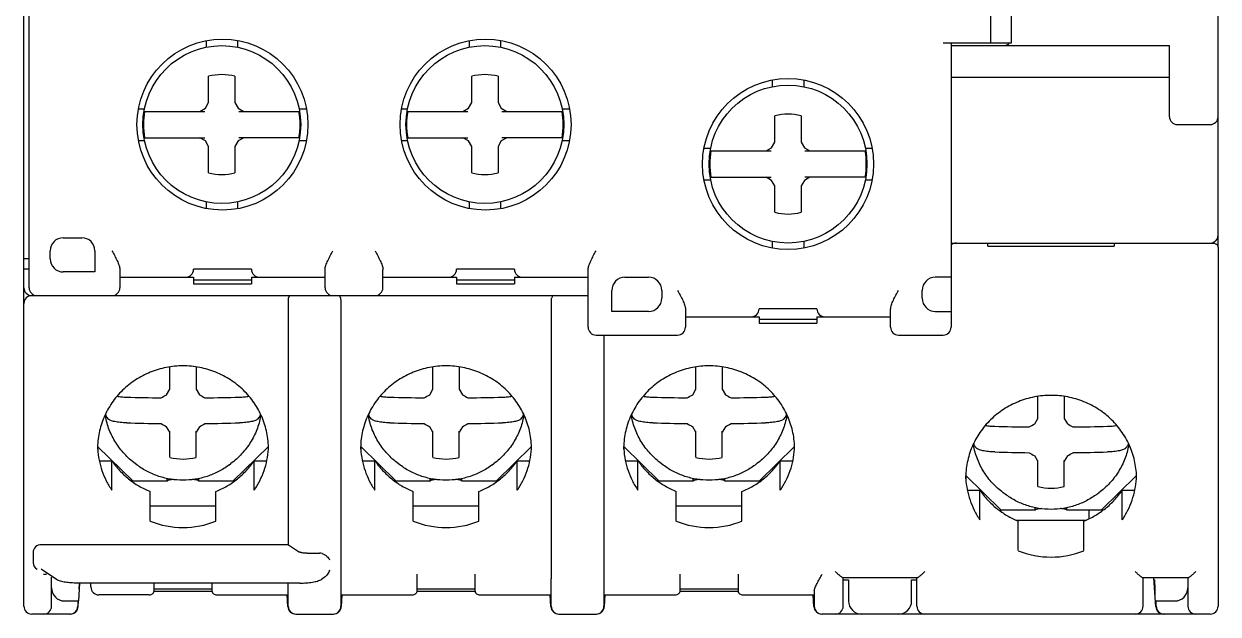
# Model space of a CAD drawing. Header units: millimetres. Extents: x 0 to 19090, y 0 to 12100.
# Drawn here: x 17000.49 to 17045.89, y 10421.22 to 10443.65 of the extents above; entities that cross this region are included whole.
import ezdxf

# ---------------------------------------------------------------- set-up
doc = ezdxf.new("R2010")
doc.units = ezdxf.units.MM
doc.header["$MEASUREMENT"] = 0

msp = doc.modelspace()

# ---------------------------------------------------------------- linework, layer by layer
at = {"color": 7, "linetype": 'Continuous'}
for p, q in [((17000.492, 10421.525), (17000.492, 10458.425)), ((17045.892, 10435.163), (17045.892, 10458.425)), ((17000.692, 10433.625), (17000.692, 10456.525)), ((17038.042, 10442.925), (17038.042, 10452.825)), ((17037.242, 10446.925), (17037.242, 10442.925)), ((17007.417, 10443.011), (17007.417, 10442.76)), ((17008.617, 10443.02), (17008.617, 10442.76)), ((17017.417, 10443.011), (17017.417, 10442.76)), ((17018.617, 10443.02), (17018.617, 10442.76)), ((17035.442, 10442.925), (17038.042, 10442.925)), ((17035.742, 10442.925), (17035.742, 10432.125)), ((17035.742, 10442.825), (17044.042, 10442.825)), ((17044.042, 10440.125), (17044.042, 10442.825)), ((17007.517, 10440.658), (17007.517, 10441.658)), ((17008.517, 10441.658), (17008.517, 10440.658)), ((17017.517, 10440.658), (17017.517, 10441.658)), ((17018.517, 10441.658), (17018.517, 10440.658)), ((17035.742, 10441.625), (17044.042, 10441.625)), ((17028.942, 10441.516), (17028.942, 10441.26)), ((17030.142, 10441.516), (17030.142, 10441.26)), ((17007.395, 10440.447), (17007.517, 10440.658)), ((17008.517, 10440.658), (17008.639, 10440.447)), ((17017.395, 10440.447), (17017.517, 10440.658)), ((17018.517, 10440.658), (17018.639, 10440.447)), ((17004.849, 10440.425), (17005.086, 10440.425)), ((17005.084, 10440.325), (17007.374, 10440.325)), ((17007.184, 10440.325), (17007.395, 10440.447)), ((17008.639, 10440.447), (17008.85, 10440.325)), ((17008.661, 10440.325), (17010.951, 10440.325)), ((17010.949, 10440.425), (17011.235, 10440.425)), ((17014.849, 10440.425), (17015.086, 10440.425)), ((17015.084, 10440.325), (17017.374, 10440.325)), ((17017.184, 10440.325), (17017.395, 10440.447)), ((17018.639, 10440.447), (17018.85, 10440.325)), ((17018.661, 10440.325), (17020.951, 10440.325)), ((17020.949, 10440.425), (17021.235, 10440.425)), ((17029.042, 10439.158), (17029.042, 10440.158)), ((17030.042, 10440.158), (17030.042, 10439.158)), ((17044.342, 10439.825), (17045.592, 10439.825)), ((17005.084, 10439.325), (17007.374, 10439.325)), ((17007.395, 10439.203), (17007.184, 10439.325)), ((17008.85, 10439.325), (17008.639, 10439.203)), ((17010.951, 10439.325), (17008.661, 10439.325)), ((17015.084, 10439.325), (17017.374, 10439.325)), ((17017.395, 10439.203), (17017.184, 10439.325)), ((17018.85, 10439.325), (17018.639, 10439.203)), ((17020.951, 10439.325), (17018.661, 10439.325)), ((17004.849, 10439.225), (17005.084, 10439.225)), ((17007.517, 10438.992), (17007.395, 10439.203)), ((17007.517, 10437.992), (17007.517, 10438.992)), ((17008.639, 10439.203), (17008.517, 10438.992)), ((17008.517, 10438.992), (17008.517, 10437.992)), ((17010.95, 10439.225), (17011.235, 10439.225)), ((17014.849, 10439.225), (17015.084, 10439.225)), ((17017.517, 10438.992), (17017.395, 10439.203)), ((17017.517, 10437.992), (17017.517, 10438.992)), ((17018.639, 10439.203), (17018.517, 10438.992)), ((17018.517, 10438.992), (17018.517, 10437.992)), ((17020.95, 10439.225), (17021.235, 10439.225)), ((17026.349, 10438.925), (17026.611, 10438.925)), ((17026.609, 10438.825), (17028.899, 10438.825)), ((17028.709, 10438.825), (17028.92, 10438.947)), ((17028.92, 10438.947), (17029.042, 10439.158)), ((17030.042, 10439.158), (17030.164, 10438.947)), ((17030.164, 10438.947), (17030.375, 10438.825)), ((17030.186, 10438.825), (17032.476, 10438.825)), ((17032.474, 10438.925), (17032.735, 10438.925)), ((17026.349, 10437.725), (17026.609, 10437.725)), ((17026.609, 10437.825), (17028.899, 10437.825)), ((17028.92, 10437.703), (17028.709, 10437.825)), ((17029.042, 10437.492), (17028.92, 10437.703)), ((17029.042, 10436.492), (17029.042, 10437.492)), ((17030.164, 10437.703), (17030.042, 10437.492)), ((17030.042, 10437.492), (17030.042, 10436.492)), ((17030.375, 10437.825), (17030.164, 10437.703)), ((17032.476, 10437.825), (17030.186, 10437.825)), ((17032.475, 10437.725), (17032.735, 10437.725)), ((17007.417, 10436.89), (17007.417, 10436.639)), ((17008.617, 10436.89), (17008.617, 10436.63)), ((17017.417, 10436.89), (17017.417, 10436.639)), ((17018.617, 10436.89), (17018.617, 10436.63)), ((17001.992, 10435.525), (17002.692, 10435.525)), ((17028.942, 10435.39), (17028.942, 10435.134)), ((17030.142, 10435.39), (17030.142, 10435.134)), ((17035.742, 10435.325), (17045.592, 10435.325)), ((17035.792, 10435.325), (17035.792, 10435.284)), ((17037.142, 10435.208), (17037.142, 10435.325)), ((17037.142, 10435.208), (17041.942, 10435.208)), ((17041.942, 10435.325), (17041.942, 10435.208)), ((17001.492, 10434.725), (17001.492, 10435.025)), ((17003.192, 10435.025), (17003.192, 10434.225)), ((17045.892, 10435.145), (17045.892, 10421.525)), ((17000.692, 10434.725), (17000.492, 10434.725)), ((17000.692, 10434.325), (17000.492, 10434.325)), ((17004.142, 10434.311), (17004.142, 10433.625)), ((17009.142, 10434.325), (17006.942, 10434.325)), ((17011.942, 10433.625), (17011.942, 10434.311)), ((17014.142, 10433.625), (17014.142, 10434.311)), ((17019.142, 10434.325), (17016.942, 10434.325)), ((17021.942, 10432.125), (17021.942, 10434.311)), ((17003.192, 10434.225), (17001.992, 10434.225)), ((17004.142, 10434.025), (17006.942, 10434.025)), ((17006.942, 10434.025), (17006.942, 10433.775)), ((17006.942, 10433.925), (17009.142, 10433.925)), ((17009.142, 10434.025), (17009.142, 10433.775)), ((17009.142, 10434.025), (17011.942, 10434.025)), ((17014.142, 10434.025), (17016.942, 10434.025)), ((17016.942, 10434.025), (17016.942, 10433.775)), ((17016.942, 10433.925), (17019.142, 10433.925)), ((17019.142, 10434.025), (17019.142, 10433.775)), ((17019.142, 10434.025), (17021.942, 10434.025)), ((17023.342, 10434.025), (17024.242, 10434.025)), ((17035.742, 10434.025), (17035.142, 10434.025)), ((17006.942, 10433.775), (17009.142, 10433.775)), ((17016.942, 10433.775), (17019.142, 10433.775)), ((17022.842, 10432.725), (17022.842, 10433.525)), ((17024.742, 10433.525), (17024.742, 10433.225)), ((17034.642, 10433.225), (17034.642, 10433.525)), ((17000.792, 10433.325), (17021.942, 10433.325)), ((17002.642, 10433.325), (17002.642, 10433.318)), ((17010.546, 10423.863), (17010.546, 10433.09)), ((17012.538, 10433.09), (17012.538, 10423.863)), ((17020.546, 10422.74), (17020.546, 10433.09)), ((17024.242, 10432.725), (17022.842, 10432.725)), ((17025.642, 10432.811), (17025.642, 10432.125)), ((17025.642, 10432.525), (17028.442, 10432.525)), ((17030.642, 10432.825), (17028.442, 10432.825)), ((17028.442, 10432.525), (17028.442, 10432.275)), ((17030.642, 10432.525), (17030.642, 10432.275)), ((17030.642, 10432.525), (17033.442, 10432.525)), ((17033.442, 10432.125), (17033.442, 10432.811)), ((17035.142, 10432.725), (17035.742, 10432.725)), ((17028.442, 10432.425), (17030.642, 10432.425)), ((17028.442, 10432.275), (17030.642, 10432.275)), ((17022.242, 10431.825), (17025.342, 10431.825)), ((17022.538, 10431.825), (17022.538, 10422.74)), ((17033.742, 10431.825), (17035.442, 10431.825)), ((17006.042, 10429.767), (17006.042, 10430.616)), ((17007.042, 10430.616), (17007.042, 10429.767)), ((17016.042, 10429.767), (17016.042, 10430.616)), ((17017.042, 10430.616), (17017.042, 10429.767)), ((17026.042, 10429.767), (17026.042, 10430.616)), ((17027.042, 10430.616), (17027.042, 10429.767)), ((17005.92, 10429.56), (17006.042, 10429.767)), ((17007.042, 10429.767), (17007.164, 10429.56)), ((17015.92, 10429.56), (17016.042, 10429.767)), ((17017.042, 10429.767), (17017.164, 10429.56)), ((17025.92, 10429.56), (17026.042, 10429.767)), ((17027.042, 10429.767), (17027.164, 10429.56)), ((17039.042, 10428.66), (17039.042, 10429.495)), ((17040.042, 10429.495), (17040.042, 10428.66)), ((17003.709, 10428.633), (17003.609, 10428.754)), ((17009.476, 10428.754), (17009.376, 10428.633)), ((17013.709, 10428.633), (17013.609, 10428.754)), ((17019.476, 10428.754), (17019.376, 10428.633)), ((17023.709, 10428.633), (17023.609, 10428.754)), ((17029.476, 10428.754), (17029.376, 10428.633)), ((17038.92, 10428.453), (17039.042, 10428.66)), ((17040.042, 10428.66), (17040.164, 10428.453)), ((17006.042, 10428.14), (17005.92, 10428.345)), ((17006.042, 10427.182), (17006.042, 10428.17)), ((17007.164, 10428.345), (17007.042, 10428.14)), ((17007.042, 10427.182), (17007.042, 10428.17)), ((17016.042, 10428.14), (17015.92, 10428.345)), ((17016.042, 10427.182), (17016.042, 10428.17)), ((17017.164, 10428.345), (17017.042, 10428.14)), ((17017.042, 10427.182), (17017.042, 10428.17)), ((17026.042, 10428.14), (17025.92, 10428.345)), ((17026.042, 10427.182), (17026.042, 10428.17)), ((17027.164, 10428.345), (17027.042, 10428.14)), ((17027.042, 10427.182), (17027.042, 10428.17)), ((17003.297, 10427.59), (17004.642, 10426.277)), ((17009.788, 10427.59), (17008.442, 10426.277)), ((17013.297, 10427.59), (17014.642, 10426.277)), ((17019.788, 10427.59), (17018.442, 10426.277)), ((17023.297, 10427.59), (17024.642, 10426.277)), ((17029.788, 10427.59), (17028.442, 10426.277)), ((17036.709, 10427.527), (17036.609, 10427.648)), ((17042.476, 10427.648), (17042.376, 10427.527)), ((17003.36, 10427.054), (17003.836, 10427.054)), ((17003.836, 10425.929), (17003.836, 10427.054)), ((17009.248, 10425.929), (17009.248, 10427.054)), ((17009.248, 10427.054), (17009.724, 10427.054)), ((17013.36, 10427.054), (17013.836, 10427.054)), ((17013.836, 10425.929), (17013.836, 10427.054)), ((17019.248, 10425.929), (17019.248, 10427.054)), ((17019.248, 10427.054), (17019.724, 10427.054)), ((17023.36, 10427.054), (17023.836, 10427.054)), ((17023.836, 10425.929), (17023.836, 10427.054)), ((17029.248, 10425.929), (17029.248, 10427.054)), ((17029.248, 10427.054), (17029.724, 10427.054)), ((17039.042, 10427.034), (17038.92, 10427.239)), ((17039.042, 10426.076), (17039.042, 10427.064)), ((17040.164, 10427.239), (17040.042, 10427.034)), ((17040.042, 10426.076), (17040.042, 10427.064)), ((17004.798, 10426.887), (17004.724, 10426.942)), ((17008.287, 10426.887), (17008.361, 10426.942)), ((17014.798, 10426.887), (17014.724, 10426.942)), ((17018.287, 10426.887), (17018.361, 10426.942)), ((17024.798, 10426.887), (17024.724, 10426.942)), ((17028.287, 10426.887), (17028.361, 10426.942)), ((17004.587, 10426.282), (17004.642, 10426.277)), ((17005.942, 10426.277), (17004.642, 10426.277)), ((17005.942, 10426.277), (17005.942, 10426.375)), ((17007.142, 10426.277), (17007.142, 10426.375)), ((17008.442, 10426.277), (17007.142, 10426.277)), ((17008.498, 10426.282), (17008.442, 10426.277)), ((17014.587, 10426.282), (17014.642, 10426.277)), ((17015.942, 10426.277), (17014.642, 10426.277)), ((17015.942, 10426.277), (17015.942, 10426.375)), ((17017.142, 10426.277), (17017.142, 10426.375)), ((17018.442, 10426.277), (17017.142, 10426.277)), ((17018.498, 10426.282), (17018.442, 10426.277)), ((17024.587, 10426.282), (17024.642, 10426.277)), ((17025.942, 10426.277), (17024.642, 10426.277)), ((17025.942, 10426.277), (17025.942, 10426.375)), ((17027.142, 10426.277), (17027.142, 10426.375)), ((17028.442, 10426.277), (17027.142, 10426.277)), ((17028.498, 10426.282), (17028.442, 10426.277)), ((17036.296, 10426.485), (17037.642, 10425.17)), ((17042.789, 10426.485), (17041.442, 10425.17)), ((17005.292, 10424.757), (17005.292, 10425.882)), ((17007.792, 10424.757), (17007.792, 10425.882)), ((17015.292, 10424.757), (17015.292, 10425.882)), ((17017.792, 10424.757), (17017.792, 10425.882)), ((17025.292, 10424.757), (17025.292, 10425.882)), ((17027.792, 10424.757), (17027.792, 10425.882)), ((17036.36, 10425.933), (17036.836, 10425.933)), ((17036.836, 10424.807), (17036.836, 10425.933)), ((17037.798, 10425.781), (17037.724, 10425.836)), ((17041.287, 10425.781), (17041.361, 10425.836)), ((17042.248, 10425.933), (17042.724, 10425.933)), ((17042.248, 10424.807), (17042.248, 10425.933)), ((17007.792, 10425.325), (17005.292, 10425.325)), ((17017.792, 10425.325), (17015.292, 10425.325)), ((17027.792, 10425.325), (17025.292, 10425.325)), ((17038.942, 10425.17), (17038.942, 10425.268)), ((17040.142, 10425.17), (17040.142, 10425.268)), ((17037.564, 10425.177), (17037.642, 10425.17)), ((17038.942, 10425.17), (17037.642, 10425.17)), ((17038.208, 10424.8), (17040.877, 10424.8)), ((17038.292, 10423.636), (17038.292, 10424.761)), ((17041.442, 10425.17), (17040.142, 10425.17)), ((17040.792, 10423.636), (17040.792, 10424.761)), ((17040.992, 10424.854), (17040.992, 10425.17)), ((17041.521, 10425.177), (17041.442, 10425.17)), ((17010.546, 10423.863), (17001.165, 10423.863)), ((17010.558, 10423.853), (17010.974, 10423.582)), ((17012.542, 10423.863), (17012.527, 10423.853)), ((17012.542, 10423.863), (17012.538, 10423.863)), ((17012.542, 10423.863), (17012.542, 10422.886)), ((17000.842, 10423.57), (17000.842, 10423.179)), ((17011.259, 10423.538), (17011.726, 10423.538)), ((17001.727, 10422.534), (17001.15, 10422.928)), ((17001.242, 10422.74), (17001.347, 10422.74)), ((17001.542, 10421.525), (17001.542, 10422.634)), ((17011.912, 10422.617), (17011.816, 10422.555)), ((17012.542, 10422.886), (17012.527, 10422.876)), ((17012.538, 10422.884), (17012.538, 10422.74)), ((17015.442, 10422.118), (17015.442, 10422.74)), ((17017.642, 10422.74), (17017.642, 10422.118)), ((17025.442, 10422.118), (17025.442, 10422.74)), ((17027.642, 10422.74), (17027.642, 10422.118)), ((17034.449, 10422.603), (17031.635, 10422.603)), ((17031.642, 10421.525), (17031.642, 10422.603)), ((17031.642, 10422.525), (17031.842, 10422.525)), ((17031.842, 10422.525), (17031.842, 10421.725)), ((17034.242, 10421.725), (17034.242, 10422.525)), ((17034.242, 10422.525), (17034.442, 10422.525)), ((17034.442, 10421.525), (17034.442, 10422.603)), ((17044.749, 10422.603), (17043.035, 10422.603)), ((17043.042, 10421.525), (17043.042, 10422.603)), ((17043.522, 10421.504), (17043.444, 10422.603)), ((17043.449, 10422.525), (17043.478, 10422.525)), ((17044.742, 10422.603), (17044.742, 10421.525)), ((17001.542, 10422.125), (17001.553, 10422.125)), ((17010.988, 10422.403), (17002.519, 10422.403)), ((17002.609, 10422.403), (17002.571, 10421.725)), ((17003.042, 10422.256), (17003.042, 10422.403)), ((17007.646, 10422.088), (17005.439, 10422.088)), ((17005.442, 10422.118), (17005.442, 10422.403)), ((17005.442, 10422.191), (17007.642, 10422.191)), ((17007.642, 10422.403), (17007.642, 10422.118)), ((17010.542, 10421.525), (17010.542, 10422.403)), ((17012.542, 10422.45), (17012.542, 10421.525)), ((17017.646, 10422.088), (17015.439, 10422.088)), ((17015.442, 10422.191), (17017.642, 10422.191)), ((17020.542, 10421.525), (17020.542, 10422.45)), ((17022.542, 10422.45), (17022.542, 10421.525)), ((17027.646, 10422.088), (17025.439, 10422.088)), ((17025.442, 10422.191), (17027.642, 10422.191)), ((17030.542, 10422.108), (17030.542, 10421.525)), ((17043.485, 10422.125), (17043.478, 10422.125)), ((17044.731, 10422.125), (17044.742, 10422.125)), ((17002.042, 10421.725), (17002.571, 10421.725)), ((17002.542, 10421.725), (17002.542, 10421.525)), ((17002.558, 10421.508), (17002.571, 10421.724)), ((17005.259, 10421.956), (17003.342, 10421.956)), ((17007.825, 10421.956), (17010.542, 10421.956)), ((17010.526, 10421.508), (17010.501, 10421.956)), ((17012.542, 10421.956), (17015.259, 10421.956)), ((17012.584, 10421.956), (17012.558, 10421.508)), ((17017.825, 10421.956), (17020.542, 10421.956)), ((17020.526, 10421.508), (17020.501, 10421.956)), ((17022.542, 10421.956), (17025.259, 10421.956)), ((17022.584, 10421.956), (17022.558, 10421.508)), ((17027.825, 10421.956), (17030.542, 10421.956)), ((17030.526, 10421.508), (17030.501, 10421.956)), ((17043.507, 10421.725), (17044.242, 10421.725)), ((17043.542, 10421.525), (17043.542, 10421.725)), ((17002.259, 10421.225), (17000.792, 10421.225)), ((17010.826, 10421.225), (17012.259, 10421.225)), ((17020.826, 10421.225), (17022.259, 10421.225)), ((17045.592, 10421.225), (17030.826, 10421.225))]:
    msp.add_line(p, q, dxfattribs=at)
for centre, radius in [((17008.042, 10439.825), 3.25), ((17018.042, 10439.825), 3.25), ((17008.017, 10439.825), 3), ((17018.017, 10439.825), 3), ((17029.542, 10438.325), 3.25), ((17029.542, 10438.325), 3)]:
    msp.add_circle(centre, radius, dxfattribs=at)
for centre, radius, start, end in [((17037.742, 10443.125), 0.3, 270, 318.1335), ((17008.017, 10439.825), 1.9, 74.7425, 105.2575), ((17018.017, 10439.825), 1.9, 74.7425, 105.2575), ((17008.017, 10439.825), 2.976, 170.3274, 189.6726), ((17008.017, 10439.825), 2.976, 350.3274, 9.6726), ((17018.017, 10439.825), 2.976, 170.3274, 189.6726), ((17018.017, 10439.825), 2.976, 350.3274, 9.6726), ((17029.542, 10438.325), 1.9, 74.7425, 105.2575), ((17044.342, 10440.125), 0.3, 180, 270), ((17045.592, 10440.125), 0.3, 270, 0), ((17029.542, 10438.325), 2.976, 170.3274, 189.6726), ((17029.542, 10438.325), 2.976, 350.3274, 9.6726), ((17008.017, 10439.825), 1.9, 254.7425, 285.2575), ((17018.017, 10439.825), 1.9, 254.7425, 285.2575), ((17029.542, 10438.325), 1.9, 254.7425, 285.2575), ((17001.992, 10435.025), 0.5, 90, 180), ((17002.692, 10435.025), 0.5, 0, 90), ((17035.942, 10435.025), 0.3, 90, 131.8618), ((17045.592, 10435.625), 0.3, 270, 0), ((17001.992, 10434.725), 0.5, 180, 270), ((17006.642, 10434.325), 0.3, 270, 0), ((17009.442, 10434.325), 0.3, 180, 270), ((17016.642, 10434.325), 0.3, 270, 0), ((17019.442, 10434.325), 0.3, 180, 270), ((17023.342, 10433.525), 0.5, 90, 180), ((17024.242, 10433.525), 0.5, 0, 90), ((17035.142, 10433.525), 0.5, 90, 180), ((17000.792, 10433.625), 0.3, 180, 270), ((17000.992, 10433.625), 0.3, 180, 270), ((17003.842, 10433.625), 0.3, 270, 0), ((17012.242, 10433.625), 0.3, 180, 270), ((17013.842, 10433.625), 0.3, 270, 0), ((17000.792, 10433.025), 0.3, 90, 180), ((17024.242, 10433.225), 0.5, 270, 0), ((17035.142, 10433.225), 0.5, 180, 270), ((17028.142, 10432.825), 0.3, 270, 0), ((17030.942, 10432.825), 0.3, 180, 270), ((17022.242, 10432.125), 0.3, 180, 270), ((17025.342, 10432.125), 0.3, 270, 0), ((17033.742, 10432.125), 0.3, 180, 270), ((17035.442, 10432.125), 0.3, 270, 0), ((17006.528, 10502.24), 72.803, 268.32541, 269.35585), ((16965.312, 10502.062), 83.1, 299.08672, 299.25343), ((17047.773, 10502.062), 83.1, 240.74657, 240.91328), ((17006.551, 10502.508), 73.071, 270.64604, 271.67271), ((17016.528, 10502.24), 72.803, 268.32541, 269.35585), ((16975.312, 10502.062), 83.1, 299.08672, 299.25343), ((17057.773, 10502.062), 83.1, 240.74657, 240.91328), ((17016.551, 10502.508), 73.071, 270.64604, 271.67271), ((17026.528, 10502.24), 72.803, 268.32541, 269.35585), ((16985.312, 10502.062), 83.1, 299.08672, 299.25343), ((17067.773, 10502.062), 83.1, 240.74657, 240.91328), ((17026.551, 10502.508), 73.071, 270.64604, 271.67271), ((17006.405, 10429.272), 2.863, 189.5792, 190.5057), ((17006.408, 10429.243), 2.841, 188.446, 189.9028), ((17006.533, 10501.531), 73.071, 268.32729, 269.35396), ((17047.5, 10501.648), 84.275, 240.27176, 240.43692), ((16965.585, 10501.648), 84.275, 299.56308, 299.72824), ((17006.557, 10501.264), 72.803, 270.64415, 271.67459), ((17006.677, 10429.243), 2.841, 350.0972, 351.5542), ((17006.68, 10429.272), 2.863, 349.4943, 350.4209), ((17016.405, 10429.272), 2.863, 189.5792, 190.5057), ((17016.408, 10429.243), 2.841, 188.446, 189.9028), ((17016.533, 10501.531), 73.071, 268.32729, 269.35396), ((17057.5, 10501.648), 84.275, 240.27176, 240.43692), ((16975.585, 10501.648), 84.275, 299.56308, 299.72824), ((17016.557, 10501.264), 72.803, 270.64415, 271.67459), ((17016.677, 10429.243), 2.841, 350.0972, 351.5542), ((17016.68, 10429.272), 2.863, 349.4943, 350.4209), ((17026.405, 10429.272), 2.863, 189.5792, 190.5057), ((17026.408, 10429.243), 2.841, 188.446, 189.9028), ((17026.533, 10501.531), 73.071, 268.32729, 269.35396), ((17067.5, 10501.648), 84.275, 240.27176, 240.43692), ((16985.585, 10501.648), 84.275, 299.56308, 299.72824), ((17026.557, 10501.264), 72.803, 270.64415, 271.67459), ((17026.677, 10429.243), 2.841, 350.0972, 351.5542), ((17026.68, 10429.272), 2.863, 349.4943, 350.4209), ((16998.312, 10500.955), 83.1, 299.08672, 299.25343), ((17080.773, 10500.955), 83.1, 240.74657, 240.91328), ((17039.528, 10501.134), 72.803, 268.32541, 269.35585), ((17039.551, 10501.401), 73.071, 270.64604, 271.67271), ((17006.392, 10427.686), 3.1, 181.8945, 183.6003), ((17006.692, 10427.686), 3.1, 356.3997, 358.1055), ((17016.392, 10427.686), 3.1, 181.8945, 183.6003), ((17016.692, 10427.686), 3.1, 356.3997, 358.1055), ((17026.392, 10427.686), 3.1, 181.8945, 183.6003), ((17026.692, 10427.686), 3.1, 356.3997, 358.1055), ((17039.405, 10428.166), 2.863, 189.7787, 190.5057), ((17039.408, 10428.136), 2.841, 188.6733, 189.9028), ((17039.677, 10428.136), 2.841, 350.0972, 351.327), ((17039.679, 10428.166), 2.863, 349.4943, 350.2215), ((17006.542, 10429.061), 1.945, 255.1, 284.9), ((17016.542, 10429.061), 1.945, 255.1, 284.9), ((17026.542, 10429.061), 1.945, 255.1, 284.9), ((17039.533, 10500.425), 73.071, 268.32729, 269.35396), ((17080.5, 10500.542), 84.275, 240.27176, 240.43692), ((16998.585, 10500.542), 84.275, 299.56308, 299.72824), ((17039.557, 10500.158), 72.803, 270.64415, 271.67459), ((17039.392, 10426.565), 3.1, 181.8945, 183.6003), ((17039.692, 10426.565), 3.1, 356.3997, 358.1055), ((17039.542, 10427.955), 1.945, 255.1, 284.9), ((17006.542, 10427.836), 3.323, 247.9028, 292.0972), ((17016.542, 10427.836), 3.323, 247.9028, 292.0972), ((17026.542, 10427.836), 3.323, 247.9028, 292.0972), ((17039.542, 10426.714), 3.323, 247.9028, 292.0972), ((17002.042, 10422.225), 0.5, 180, 270), ((17003.342, 10422.256), 0.3, 180, 270), ((17044.242, 10422.225), 0.5, 270, 0), ((17032.342, 10421.725), 0.5, 180, 270), ((17033.742, 10421.725), 0.5, 270, 0), ((17000.792, 10421.525), 0.3, 180, 270), ((17001.242, 10421.525), 0.3, 270, 0), ((17002.242, 10421.525), 0.3, 270, 0), ((17002.259, 10421.525), 0.3, 270, 356.7481), ((17010.826, 10421.525), 0.3, 183.2519, 270), ((17010.842, 10421.525), 0.3, 180, 270), ((17012.242, 10421.525), 0.3, 270, 0), ((17012.259, 10421.525), 0.3, 270, 356.7481), ((17020.826, 10421.525), 0.3, 183.2519, 270), ((17020.842, 10421.525), 0.3, 180, 270), ((17022.242, 10421.525), 0.3, 270, 0), ((17022.259, 10421.525), 0.3, 270, 356.7481), ((17030.826, 10421.525), 0.3, 183.2519, 270), ((17030.842, 10421.525), 0.3, 180, 270), ((17031.342, 10421.525), 0.3, 270, 0), ((17034.742, 10421.525), 0.3, 180, 270), ((17042.742, 10421.525), 0.3, 270, 0), ((17043.822, 10421.525), 0.3, 184.0856, 270), ((17043.842, 10421.525), 0.3, 180, 270), ((17045.042, 10421.525), 0.3, 180, 270), ((17045.592, 10421.525), 0.3, 270, 0)]:
    msp.add_arc(centre, radius, start, end, dxfattribs=at)
for centre, major_axis, ratio, start_param, end_param in [((17010.642, 10433.025), (-0.024, 0.3), 0.32355, -0.026084, 0.764281), ((17012.442, 10433.025), (0.024, 0.3), 0.32355, -0.764281, 0.026084), ((17020.642, 10433.025), (-0.024, 0.3), 0.32355, -0.026084, 0.764281), ((17001.165, 10423.57), (0.323, 0), 0.906468, 1.570796, 3.141593), ((17011.726, 10423.245), (0.316, 0), 0.926196, 1.249046, 1.570796), ((17001.165, 10423.179), (0.323, 0), 0.906468, -3.141593, -2.108956), ((17043.437, 10426.912), (-0.054, 4.968), 0.002944, -3.630067, -3.190277), ((17002.667, 10428.713), (0.071, 6.541), 0.002236, -3.092871, -2.875146)]:
    msp.add_ellipse(centre, major_axis=major_axis, ratio=ratio, start_param=start_param, end_param=end_param, dxfattribs=at)
for points, knots in [([(17045.592, 10435.325), (17045.606, 10435.325), (17045.632, 10435.325), (17045.675, 10435.324), (17045.721, 10435.32), (17045.768, 10435.309), (17045.809, 10435.291), (17045.843, 10435.266), (17045.87, 10435.233), (17045.888, 10435.191), (17045.892, 10435.161), (17045.892, 10435.145)], [0, 0, 0, 0, 0.105671, 0.191865, 0.330711, 0.449267, 0.558411, 0.663473, 0.768822, 0.879176, 1, 1, 1, 1]), ([(17003.842, 10435.025), (17003.877, 10434.962), (17003.944, 10434.839), (17004.023, 10434.685), (17004.078, 10434.564), (17004.111, 10434.476), (17004.135, 10434.393), (17004.142, 10434.337), (17004.142, 10434.311)], [0, 0, 0, 0, 0.273805, 0.539503, 0.666193, 0.786539, 0.898455, 1, 1, 1, 1]), ([(17011.942, 10434.311), (17011.942, 10434.337), (17011.95, 10434.393), (17011.974, 10434.476), (17012.007, 10434.564), (17012.061, 10434.685), (17012.141, 10434.839), (17012.208, 10434.962), (17012.242, 10435.025)], [0, 0, 0, 0, 0.101545, 0.213461, 0.333807, 0.460497, 0.726195, 1, 1, 1, 1]), ([(17013.842, 10435.025), (17013.877, 10434.962), (17013.944, 10434.839), (17014.023, 10434.685), (17014.078, 10434.564), (17014.111, 10434.476), (17014.135, 10434.393), (17014.142, 10434.337), (17014.142, 10434.311)], [0, 0, 0, 0, 0.273805, 0.539504, 0.666193, 0.786539, 0.898455, 1, 1, 1, 1]), ([(17021.942, 10434.311), (17021.942, 10434.337), (17021.95, 10434.393), (17021.974, 10434.476), (17022.007, 10434.564), (17022.061, 10434.685), (17022.141, 10434.839), (17022.208, 10434.962), (17022.242, 10435.025)], [0, 0, 0, 0, 0.101545, 0.213461, 0.333807, 0.460497, 0.726195, 1, 1, 1, 1]), ([(17025.342, 10433.525), (17025.377, 10433.462), (17025.444, 10433.339), (17025.523, 10433.185), (17025.578, 10433.064), (17025.611, 10432.976), (17025.635, 10432.893), (17025.642, 10432.837), (17025.642, 10432.811)], [0, 0, 0, 0, 0.273805, 0.539504, 0.666193, 0.786539, 0.898457, 1, 1, 1, 1]), ([(17033.442, 10432.811), (17033.442, 10432.837), (17033.45, 10432.893), (17033.474, 10432.976), (17033.507, 10433.064), (17033.561, 10433.185), (17033.641, 10433.339), (17033.708, 10433.462), (17033.742, 10433.525)], [0, 0, 0, 0, 0.101545, 0.213461, 0.333807, 0.460497, 0.726195, 1, 1, 1, 1]), ([(17010.546, 10433.09), (17010.546, 10433.116), (17010.547, 10433.154), (17010.551, 10433.203), (17010.555, 10433.226), (17010.558, 10433.236)], [0, 0, 0, 0, 0.537668, 0.780272, 1, 1, 1, 1]), ([(17012.527, 10433.236), (17012.53, 10433.226), (17012.533, 10433.203), (17012.538, 10433.154), (17012.538, 10433.116), (17012.538, 10433.09)], [0, 0, 0, 0, 0.219728, 0.462332, 1, 1, 1, 1]), ([(17020.546, 10433.09), (17020.546, 10433.116), (17020.547, 10433.154), (17020.551, 10433.203), (17020.555, 10433.226), (17020.558, 10433.236)], [0, 0, 0, 0, 0.537668, 0.780272, 1, 1, 1, 1]), ([(17009.792, 10427.491), (17009.792, 10427.595), (17009.782, 10427.802), (17009.735, 10428.109), (17009.658, 10428.411), (17009.514, 10428.801), (17009.262, 10429.261), (17008.923, 10429.663), (17008.609, 10429.941), (17008.352, 10430.127), (17008.078, 10430.287), (17007.693, 10430.465), (17007.181, 10430.616), (17006.542, 10430.677), (17005.904, 10430.616), (17005.392, 10430.465), (17005.007, 10430.287), (17004.733, 10430.127), (17004.476, 10429.941), (17004.161, 10429.663), (17003.822, 10429.261), (17003.57, 10428.801), (17003.427, 10428.411), (17003.35, 10428.109), (17003.303, 10427.802), (17003.292, 10427.595), (17003.292, 10427.491)], [0, 0, 0, 0, 0.030819, 0.061656, 0.092527, 0.123448, 0.185414, 0.247705, 0.27902, 0.310421, 0.341902, 0.373456, 0.436662, 0.5, 0.563337, 0.626543, 0.658098, 0.689579, 0.72098, 0.752295, 0.814586, 0.876552, 0.907473, 0.938344, 0.969181, 1, 1, 1, 1]), ([(17019.792, 10427.491), (17019.792, 10427.595), (17019.782, 10427.802), (17019.735, 10428.109), (17019.658, 10428.411), (17019.514, 10428.801), (17019.262, 10429.261), (17018.923, 10429.663), (17018.609, 10429.941), (17018.352, 10430.127), (17018.078, 10430.287), (17017.693, 10430.465), (17017.181, 10430.616), (17016.542, 10430.677), (17015.904, 10430.616), (17015.392, 10430.465), (17015.007, 10430.287), (17014.733, 10430.127), (17014.476, 10429.941), (17014.161, 10429.663), (17013.822, 10429.261), (17013.57, 10428.801), (17013.427, 10428.411), (17013.35, 10428.109), (17013.303, 10427.802), (17013.292, 10427.595), (17013.292, 10427.491)], [0, 0, 0, 0, 0.030819, 0.061656, 0.092527, 0.123448, 0.185414, 0.247705, 0.27902, 0.310421, 0.341902, 0.373456, 0.436662, 0.5, 0.563337, 0.626543, 0.658098, 0.689579, 0.72098, 0.752295, 0.814586, 0.876552, 0.907473, 0.938344, 0.969181, 1, 1, 1, 1]), ([(17029.792, 10427.491), (17029.792, 10427.595), (17029.782, 10427.802), (17029.735, 10428.109), (17029.658, 10428.411), (17029.514, 10428.801), (17029.262, 10429.261), (17028.923, 10429.663), (17028.609, 10429.941), (17028.352, 10430.127), (17028.078, 10430.287), (17027.693, 10430.465), (17027.181, 10430.616), (17026.542, 10430.677), (17025.904, 10430.616), (17025.392, 10430.465), (17025.007, 10430.287), (17024.733, 10430.127), (17024.476, 10429.941), (17024.161, 10429.663), (17023.822, 10429.261), (17023.57, 10428.801), (17023.427, 10428.411), (17023.35, 10428.109), (17023.303, 10427.802), (17023.292, 10427.595), (17023.292, 10427.491)], [0, 0, 0, 0, 0.030819, 0.061656, 0.092527, 0.123448, 0.185414, 0.247705, 0.27902, 0.310421, 0.341902, 0.373456, 0.436662, 0.5, 0.563337, 0.626543, 0.658098, 0.689579, 0.72098, 0.752295, 0.814586, 0.876552, 0.907473, 0.938344, 0.969181, 1, 1, 1, 1]), ([(17004.033, 10429.5), (17004.091, 10429.491), (17004.213, 10429.477), (17004.336, 10429.47), (17004.4, 10429.468)], [0, 0, 0, 0, 0.477419, 1, 1, 1, 1]), ([(17008.684, 10429.468), (17008.749, 10429.47), (17008.871, 10429.477), (17008.994, 10429.491), (17009.052, 10429.5)], [0, 0, 0, 0, 0.522581, 1, 1, 1, 1]), ([(17014.033, 10429.5), (17014.091, 10429.491), (17014.213, 10429.477), (17014.336, 10429.47), (17014.4, 10429.468)], [0, 0, 0, 0, 0.477419, 1, 1, 1, 1]), ([(17018.684, 10429.468), (17018.749, 10429.47), (17018.871, 10429.477), (17018.994, 10429.491), (17019.052, 10429.5)], [0, 0, 0, 0, 0.522581, 1, 1, 1, 1]), ([(17024.033, 10429.5), (17024.091, 10429.491), (17024.213, 10429.477), (17024.336, 10429.47), (17024.4, 10429.468)], [0, 0, 0, 0, 0.477419, 1, 1, 1, 1]), ([(17028.684, 10429.468), (17028.749, 10429.47), (17028.871, 10429.477), (17028.994, 10429.491), (17029.052, 10429.5)], [0, 0, 0, 0, 0.522581, 1, 1, 1, 1]), ([(17042.792, 10426.37), (17042.792, 10426.473), (17042.782, 10426.68), (17042.735, 10426.988), (17042.658, 10427.289), (17042.514, 10427.68), (17042.262, 10428.14), (17041.923, 10428.542), (17041.609, 10428.82), (17041.352, 10429.006), (17041.078, 10429.166), (17040.693, 10429.343), (17040.181, 10429.495), (17039.542, 10429.556), (17038.904, 10429.495), (17038.392, 10429.343), (17038.007, 10429.166), (17037.733, 10429.006), (17037.476, 10428.82), (17037.161, 10428.542), (17036.822, 10428.14), (17036.57, 10427.68), (17036.427, 10427.289), (17036.35, 10426.988), (17036.303, 10426.68), (17036.292, 10426.473), (17036.292, 10426.37)], [0, 0, 0, 0, 0.030819, 0.061656, 0.092527, 0.123448, 0.185414, 0.247705, 0.27902, 0.310421, 0.341902, 0.373456, 0.436662, 0.5, 0.563337, 0.626543, 0.658098, 0.689579, 0.72098, 0.752295, 0.814586, 0.876552, 0.907473, 0.938344, 0.969181, 1, 1, 1, 1]), ([(17004.724, 10426.942), (17004.577, 10427.052), (17004.304, 10427.297), (17003.97, 10427.733), (17003.723, 10428.222), (17003.623, 10428.572), (17003.59, 10428.75)], [0, 0, 0, 0, 0.251513, 0.501921, 0.751339, 1, 1, 1, 1]), ([(17004.4, 10428.492), (17004.319, 10428.494), (17004.201, 10428.501), (17004.05, 10428.52), (17003.952, 10428.537), (17003.867, 10428.556), (17003.797, 10428.579), (17003.75, 10428.6), (17003.723, 10428.619), (17003.713, 10428.628), (17003.709, 10428.633)], [0, 0, 0, 0, 0.340151, 0.495457, 0.636082, 0.758805, 0.861052, 0.941288, 0.973195, 1, 1, 1, 1]), ([(17009.494, 10428.75), (17009.461, 10428.572), (17009.361, 10428.222), (17009.115, 10427.733), (17008.781, 10427.297), (17008.507, 10427.052), (17008.361, 10426.942)], [0, 0, 0, 0, 0.248661, 0.498079, 0.748487, 1, 1, 1, 1]), ([(17009.376, 10428.633), (17009.372, 10428.628), (17009.362, 10428.619), (17009.334, 10428.6), (17009.288, 10428.579), (17009.218, 10428.556), (17009.133, 10428.537), (17009.035, 10428.52), (17008.884, 10428.501), (17008.766, 10428.494), (17008.684, 10428.492)], [0, 0, 0, 0, 0.026805, 0.058712, 0.138948, 0.241195, 0.363918, 0.504543, 0.659849, 1, 1, 1, 1]), ([(17014.724, 10426.942), (17014.577, 10427.052), (17014.304, 10427.297), (17013.97, 10427.733), (17013.723, 10428.222), (17013.623, 10428.572), (17013.59, 10428.75)], [0, 0, 0, 0, 0.251513, 0.501921, 0.751339, 1, 1, 1, 1]), ([(17014.4, 10428.492), (17014.319, 10428.494), (17014.201, 10428.501), (17014.05, 10428.52), (17013.952, 10428.537), (17013.867, 10428.556), (17013.797, 10428.579), (17013.75, 10428.6), (17013.723, 10428.619), (17013.713, 10428.628), (17013.709, 10428.633)], [0, 0, 0, 0, 0.340151, 0.495457, 0.636082, 0.758805, 0.861052, 0.941288, 0.973195, 1, 1, 1, 1]), ([(17019.494, 10428.75), (17019.461, 10428.572), (17019.361, 10428.222), (17019.115, 10427.733), (17018.781, 10427.297), (17018.507, 10427.052), (17018.361, 10426.942)], [0, 0, 0, 0, 0.248661, 0.498079, 0.748487, 1, 1, 1, 1]), ([(17019.376, 10428.633), (17019.372, 10428.628), (17019.362, 10428.619), (17019.334, 10428.6), (17019.288, 10428.579), (17019.218, 10428.556), (17019.133, 10428.537), (17019.035, 10428.52), (17018.884, 10428.501), (17018.766, 10428.494), (17018.684, 10428.492)], [0, 0, 0, 0, 0.026805, 0.058712, 0.138948, 0.241195, 0.363918, 0.504543, 0.659849, 1, 1, 1, 1]), ([(17024.724, 10426.942), (17024.577, 10427.052), (17024.304, 10427.297), (17023.97, 10427.733), (17023.723, 10428.222), (17023.623, 10428.572), (17023.59, 10428.75)], [0, 0, 0, 0, 0.251513, 0.501921, 0.751339, 1, 1, 1, 1]), ([(17024.4, 10428.492), (17024.319, 10428.494), (17024.201, 10428.501), (17024.05, 10428.52), (17023.952, 10428.537), (17023.867, 10428.556), (17023.797, 10428.579), (17023.75, 10428.6), (17023.723, 10428.619), (17023.713, 10428.628), (17023.709, 10428.633)], [0, 0, 0, 0, 0.340151, 0.495457, 0.636082, 0.758805, 0.861052, 0.941288, 0.973195, 1, 1, 1, 1]), ([(17029.494, 10428.75), (17029.461, 10428.572), (17029.361, 10428.222), (17029.115, 10427.733), (17028.781, 10427.297), (17028.507, 10427.052), (17028.361, 10426.942)], [0, 0, 0, 0, 0.248661, 0.498079, 0.748487, 1, 1, 1, 1]), ([(17029.376, 10428.633), (17029.372, 10428.628), (17029.362, 10428.619), (17029.334, 10428.6), (17029.288, 10428.579), (17029.218, 10428.556), (17029.133, 10428.537), (17029.035, 10428.52), (17028.884, 10428.501), (17028.766, 10428.494), (17028.684, 10428.492)], [0, 0, 0, 0, 0.026805, 0.058712, 0.138948, 0.241195, 0.363918, 0.504543, 0.659849, 1, 1, 1, 1]), ([(17037.044, 10428.391), (17037.101, 10428.383), (17037.219, 10428.37), (17037.338, 10428.363), (17037.4, 10428.362)], [0, 0, 0, 0, 0.478766, 1, 1, 1, 1]), ([(17041.684, 10428.362), (17041.746, 10428.363), (17041.865, 10428.37), (17041.984, 10428.383), (17042.04, 10428.391)], [0, 0, 0, 0, 0.521235, 1, 1, 1, 1]), ([(17003.298, 10427.491), (17003.307, 10427.353), (17003.343, 10427.076), (17003.453, 10426.672), (17003.616, 10426.285), (17003.758, 10426.044), (17003.836, 10425.929)], [0, 0, 0, 0, 0.249377, 0.499052, 0.749209, 1, 1, 1, 1]), ([(17009.248, 10425.929), (17009.327, 10426.044), (17009.469, 10426.285), (17009.632, 10426.672), (17009.741, 10427.076), (17009.778, 10427.353), (17009.786, 10427.491)], [0, 0, 0, 0, 0.250791, 0.500948, 0.750623, 1, 1, 1, 1]), ([(17013.298, 10427.491), (17013.307, 10427.353), (17013.343, 10427.076), (17013.453, 10426.672), (17013.616, 10426.285), (17013.758, 10426.044), (17013.836, 10425.929)], [0, 0, 0, 0, 0.249377, 0.499052, 0.749209, 1, 1, 1, 1]), ([(17019.248, 10425.929), (17019.327, 10426.044), (17019.469, 10426.285), (17019.632, 10426.672), (17019.741, 10427.076), (17019.778, 10427.353), (17019.786, 10427.491)], [0, 0, 0, 0, 0.250791, 0.500948, 0.750623, 1, 1, 1, 1]), ([(17023.298, 10427.491), (17023.307, 10427.353), (17023.343, 10427.076), (17023.453, 10426.672), (17023.616, 10426.285), (17023.758, 10426.044), (17023.836, 10425.929)], [0, 0, 0, 0, 0.249377, 0.499052, 0.749209, 1, 1, 1, 1]), ([(17029.248, 10425.929), (17029.327, 10426.044), (17029.469, 10426.285), (17029.632, 10426.672), (17029.741, 10427.076), (17029.778, 10427.353), (17029.786, 10427.491)], [0, 0, 0, 0, 0.250791, 0.500948, 0.750623, 1, 1, 1, 1]), ([(17037.724, 10425.836), (17037.577, 10425.945), (17037.304, 10426.19), (17036.97, 10426.626), (17036.723, 10427.115), (17036.623, 10427.466), (17036.59, 10427.644)], [0, 0, 0, 0, 0.251513, 0.501921, 0.751339, 1, 1, 1, 1]), ([(17037.4, 10427.385), (17037.319, 10427.388), (17037.201, 10427.395), (17037.05, 10427.413), (17036.952, 10427.43), (17036.867, 10427.45), (17036.797, 10427.472), (17036.75, 10427.493), (17036.723, 10427.512), (17036.713, 10427.522), (17036.709, 10427.527)], [0, 0, 0, 0, 0.340151, 0.495457, 0.636082, 0.758805, 0.861052, 0.941288, 0.973195, 1, 1, 1, 1]), ([(17042.494, 10427.644), (17042.461, 10427.466), (17042.361, 10427.115), (17042.115, 10426.626), (17041.781, 10426.19), (17041.507, 10425.945), (17041.361, 10425.836)], [0, 0, 0, 0, 0.248661, 0.498079, 0.748487, 1, 1, 1, 1]), ([(17042.376, 10427.527), (17042.372, 10427.522), (17042.362, 10427.512), (17042.334, 10427.493), (17042.288, 10427.472), (17042.218, 10427.45), (17042.133, 10427.43), (17042.035, 10427.413), (17041.884, 10427.395), (17041.766, 10427.388), (17041.684, 10427.385)], [0, 0, 0, 0, 0.026805, 0.058712, 0.138948, 0.241195, 0.363918, 0.504543, 0.659849, 1, 1, 1, 1]), ([(17003.836, 10427.054), (17003.925, 10426.924), (17004.122, 10426.677), (17004.469, 10426.353), (17004.86, 10426.083), (17005.145, 10425.942), (17005.292, 10425.882)], [0, 0, 0, 0, 0.248724, 0.498317, 0.74877, 1, 1, 1, 1]), ([(17007.792, 10425.882), (17007.939, 10425.942), (17008.224, 10426.083), (17008.616, 10426.353), (17008.963, 10426.677), (17009.16, 10426.924), (17009.248, 10427.054)], [0, 0, 0, 0, 0.25123, 0.501683, 0.751276, 1, 1, 1, 1]), ([(17013.836, 10427.054), (17013.925, 10426.924), (17014.122, 10426.677), (17014.469, 10426.353), (17014.86, 10426.083), (17015.145, 10425.942), (17015.292, 10425.882)], [0, 0, 0, 0, 0.248724, 0.498317, 0.74877, 1, 1, 1, 1]), ([(17017.792, 10425.882), (17017.939, 10425.942), (17018.224, 10426.083), (17018.616, 10426.353), (17018.963, 10426.677), (17019.16, 10426.924), (17019.248, 10427.054)], [0, 0, 0, 0, 0.25123, 0.501683, 0.751276, 1, 1, 1, 1]), ([(17023.836, 10427.054), (17023.925, 10426.924), (17024.122, 10426.677), (17024.469, 10426.353), (17024.86, 10426.083), (17025.145, 10425.942), (17025.292, 10425.882)], [0, 0, 0, 0, 0.248724, 0.498317, 0.74877, 1, 1, 1, 1]), ([(17027.792, 10425.882), (17027.939, 10425.942), (17028.224, 10426.083), (17028.616, 10426.353), (17028.963, 10426.677), (17029.16, 10426.924), (17029.248, 10427.054)], [0, 0, 0, 0, 0.25123, 0.501683, 0.751276, 1, 1, 1, 1]), ([(17008.287, 10426.887), (17008.162, 10426.794), (17007.897, 10426.629), (17007.466, 10426.447), (17007.01, 10426.336), (17006.542, 10426.299), (17006.075, 10426.336), (17005.619, 10426.447), (17005.187, 10426.629), (17004.923, 10426.794), (17004.798, 10426.887)], [0, 0, 0, 0, 0.12475, 0.249702, 0.374812, 0.5, 0.625189, 0.750298, 0.87525, 1, 1, 1, 1]), ([(17018.287, 10426.887), (17018.162, 10426.794), (17017.897, 10426.629), (17017.466, 10426.447), (17017.01, 10426.336), (17016.542, 10426.299), (17016.075, 10426.336), (17015.619, 10426.447), (17015.187, 10426.629), (17014.923, 10426.794), (17014.798, 10426.887)], [0, 0, 0, 0, 0.12475, 0.249702, 0.374812, 0.5, 0.625189, 0.750298, 0.87525, 1, 1, 1, 1]), ([(17028.287, 10426.887), (17028.162, 10426.794), (17027.897, 10426.629), (17027.466, 10426.447), (17027.01, 10426.336), (17026.542, 10426.299), (17026.075, 10426.336), (17025.619, 10426.447), (17025.187, 10426.629), (17024.923, 10426.794), (17024.798, 10426.887)], [0, 0, 0, 0, 0.12475, 0.249702, 0.374812, 0.5, 0.625189, 0.750298, 0.87525, 1, 1, 1, 1]), ([(17006.184, 10426.34), (17006.168, 10426.34), (17006.136, 10426.338), (17006.09, 10426.333), (17006.048, 10426.327), (17006.013, 10426.319), (17005.987, 10426.311), (17005.97, 10426.304), (17005.955, 10426.296), (17005.942, 10426.286), (17005.942, 10426.277)], [0, 0, 0, 0, 0.19243, 0.373105, 0.53717, 0.680248, 0.7989, 0.848373, 0.891106, 1, 1, 1, 1]), ([(17007.142, 10426.277), (17007.142, 10426.286), (17007.13, 10426.296), (17007.115, 10426.304), (17007.098, 10426.311), (17007.072, 10426.319), (17007.036, 10426.327), (17006.995, 10426.333), (17006.949, 10426.338), (17006.917, 10426.34), (17006.9, 10426.34)], [0, 0, 0, 0, 0.108886, 0.151621, 0.201098, 0.319757, 0.462844, 0.626913, 0.807584, 1, 1, 1, 1]), ([(17016.184, 10426.34), (17016.168, 10426.34), (17016.136, 10426.338), (17016.09, 10426.333), (17016.048, 10426.327), (17016.013, 10426.319), (17015.987, 10426.311), (17015.97, 10426.304), (17015.955, 10426.296), (17015.942, 10426.286), (17015.942, 10426.277)], [0, 0, 0, 0, 0.19243, 0.373105, 0.53717, 0.680248, 0.7989, 0.848373, 0.891106, 1, 1, 1, 1]), ([(17017.142, 10426.277), (17017.142, 10426.286), (17017.13, 10426.296), (17017.115, 10426.304), (17017.098, 10426.311), (17017.072, 10426.319), (17017.036, 10426.327), (17016.995, 10426.333), (17016.949, 10426.338), (17016.917, 10426.34), (17016.9, 10426.34)], [0, 0, 0, 0, 0.108886, 0.151621, 0.201098, 0.319757, 0.462844, 0.626913, 0.807584, 1, 1, 1, 1]), ([(17026.184, 10426.34), (17026.168, 10426.34), (17026.136, 10426.338), (17026.09, 10426.333), (17026.048, 10426.327), (17026.013, 10426.319), (17025.987, 10426.311), (17025.97, 10426.304), (17025.955, 10426.296), (17025.942, 10426.286), (17025.942, 10426.277)], [0, 0, 0, 0, 0.19243, 0.373105, 0.53717, 0.680248, 0.7989, 0.848373, 0.891106, 1, 1, 1, 1]), ([(17027.142, 10426.277), (17027.142, 10426.286), (17027.13, 10426.296), (17027.115, 10426.304), (17027.098, 10426.311), (17027.072, 10426.319), (17027.036, 10426.327), (17026.995, 10426.333), (17026.949, 10426.338), (17026.917, 10426.34), (17026.9, 10426.34)], [0, 0, 0, 0, 0.108886, 0.151621, 0.201098, 0.319757, 0.462844, 0.626913, 0.807584, 1, 1, 1, 1]), ([(17036.298, 10426.37), (17036.307, 10426.231), (17036.343, 10425.955), (17036.453, 10425.551), (17036.616, 10425.164), (17036.758, 10424.923), (17036.836, 10424.807)], [0, 0, 0, 0, 0.249377, 0.499052, 0.749209, 1, 1, 1, 1]), ([(17042.248, 10424.807), (17042.327, 10424.923), (17042.469, 10425.164), (17042.632, 10425.551), (17042.741, 10425.955), (17042.778, 10426.231), (17042.786, 10426.37)], [0, 0, 0, 0, 0.250791, 0.500948, 0.750623, 1, 1, 1, 1]), ([(17036.836, 10425.933), (17036.925, 10425.803), (17037.122, 10425.556), (17037.469, 10425.232), (17037.86, 10424.962), (17038.145, 10424.821), (17038.292, 10424.761)], [0, 0, 0, 0, 0.248724, 0.498317, 0.74877, 1, 1, 1, 1]), ([(17041.287, 10425.781), (17041.162, 10425.688), (17040.897, 10425.522), (17040.466, 10425.341), (17040.01, 10425.23), (17039.542, 10425.192), (17039.075, 10425.23), (17038.619, 10425.341), (17038.187, 10425.522), (17037.923, 10425.688), (17037.798, 10425.781)], [0, 0, 0, 0, 0.12475, 0.249702, 0.374812, 0.5, 0.625189, 0.750298, 0.87525, 1, 1, 1, 1]), ([(17040.792, 10424.761), (17040.939, 10424.821), (17041.224, 10424.962), (17041.616, 10425.232), (17041.963, 10425.556), (17042.16, 10425.803), (17042.248, 10425.933)], [0, 0, 0, 0, 0.25123, 0.501683, 0.751276, 1, 1, 1, 1]), ([(17039.184, 10425.234), (17039.168, 10425.233), (17039.136, 10425.231), (17039.09, 10425.226), (17039.048, 10425.22), (17039.013, 10425.212), (17038.987, 10425.205), (17038.97, 10425.197), (17038.955, 10425.19), (17038.942, 10425.179), (17038.942, 10425.17)], [0, 0, 0, 0, 0.19243, 0.373105, 0.53717, 0.680248, 0.7989, 0.848373, 0.891106, 1, 1, 1, 1]), ([(17040.142, 10425.17), (17040.142, 10425.179), (17040.13, 10425.19), (17040.115, 10425.197), (17040.098, 10425.205), (17040.072, 10425.212), (17040.036, 10425.22), (17039.995, 10425.226), (17039.949, 10425.231), (17039.917, 10425.233), (17039.9, 10425.234)], [0, 0, 0, 0, 0.108886, 0.151621, 0.201098, 0.319757, 0.462844, 0.626913, 0.807584, 1, 1, 1, 1]), ([(17010.546, 10423.863), (17010.547, 10423.862), (17010.55, 10423.858), (17010.554, 10423.855), (17010.558, 10423.853)], [0, 0, 0, 0, 0.21894, 1, 1, 1, 1]), ([(17012.538, 10423.863), (17012.538, 10423.862), (17012.534, 10423.858), (17012.53, 10423.855), (17012.527, 10423.853)], [0, 0, 0, 0, 0.21894, 1, 1, 1, 1]), ([(17011.259, 10423.538), (17011.228, 10423.538), (17011.169, 10423.54), (17011.099, 10423.547), (17011.049, 10423.556), (17011.018, 10423.564), (17010.994, 10423.572), (17010.98, 10423.579), (17010.974, 10423.582)], [0, 0, 0, 0, 0.317548, 0.605931, 0.730947, 0.839487, 0.929534, 1, 1, 1, 1]), ([(17011.826, 10423.523), (17011.862, 10423.512), (17011.929, 10423.483), (17012.012, 10423.424), (17012.073, 10423.36), (17012.101, 10423.313), (17012.111, 10423.29)], [0, 0, 0, 0, 0.30189, 0.56995, 0.801285, 1, 1, 1, 1]), ([(17002.519, 10422.403), (17002.442, 10422.403), (17002.291, 10422.408), (17002.109, 10422.427), (17001.976, 10422.45), (17001.886, 10422.471), (17001.803, 10422.498), (17001.751, 10422.521), (17001.727, 10422.534)], [0, 0, 0, 0, 0.288258, 0.55591, 0.677446, 0.790244, 0.896193, 1, 1, 1, 1]), ([(17010.988, 10422.403), (17011.071, 10422.403), (17011.192, 10422.407), (17011.349, 10422.422), (17011.458, 10422.437), (17011.559, 10422.456), (17011.68, 10422.487), (17011.766, 10422.523), (17011.816, 10422.555)], [0, 0, 0, 0, 0.290315, 0.428055, 0.557655, 0.677873, 0.789108, 1, 1, 1, 1]), ([(17012.111, 10422.899), (17012.096, 10422.845), (17012.046, 10422.737), (17011.962, 10422.65), (17011.912, 10422.617)], [0, 0, 0, 0, 0.482795, 1, 1, 1, 1]), ([(17012.538, 10422.74), (17012.538, 10422.69), (17012.54, 10422.593), (17012.542, 10422.496), (17012.542, 10422.45)], [0, 0, 0, 0, 0.515439, 1, 1, 1, 1]), ([(17020.542, 10422.45), (17020.542, 10422.496), (17020.545, 10422.593), (17020.546, 10422.69), (17020.546, 10422.74)], [0, 0, 0, 0, 0.484561, 1, 1, 1, 1]), ([(17022.538, 10422.74), (17022.538, 10422.69), (17022.54, 10422.593), (17022.542, 10422.496), (17022.542, 10422.45)], [0, 0, 0, 0, 0.515439, 1, 1, 1, 1]), ([(17030.542, 10422.108), (17030.542, 10422.128), (17030.55, 10422.173), (17030.574, 10422.241), (17030.608, 10422.315), (17030.663, 10422.423), (17030.743, 10422.564), (17030.809, 10422.68), (17030.842, 10422.74)], [0, 0, 0, 0, 0.08788, 0.190866, 0.306724, 0.432786, 0.706917, 1, 1, 1, 1]), ([(17031.635, 10422.603), (17031.632, 10422.603), (17031.626, 10422.605), (17031.615, 10422.609), (17031.602, 10422.617), (17031.581, 10422.63), (17031.552, 10422.651), (17031.514, 10422.682), (17031.473, 10422.716), (17031.431, 10422.755), (17031.387, 10422.795), (17031.357, 10422.824), (17031.342, 10422.838)], [0, 0, 0, 0, 0.021943, 0.052844, 0.092142, 0.138838, 0.250359, 0.380358, 0.523618, 0.67639, 0.835926, 1, 1, 1, 1]), ([(17034.742, 10422.838), (17034.728, 10422.824), (17034.698, 10422.795), (17034.654, 10422.755), (17034.611, 10422.716), (17034.57, 10422.682), (17034.533, 10422.651), (17034.503, 10422.63), (17034.482, 10422.617), (17034.469, 10422.609), (17034.459, 10422.605), (17034.452, 10422.603), (17034.449, 10422.603)], [0, 0, 0, 0, 0.164074, 0.32361, 0.476382, 0.619642, 0.749641, 0.861162, 0.907858, 0.947156, 0.978057, 1, 1, 1, 1]), ([(17043.035, 10422.603), (17043.032, 10422.603), (17043.026, 10422.605), (17043.015, 10422.609), (17043.002, 10422.617), (17042.981, 10422.63), (17042.952, 10422.651), (17042.914, 10422.682), (17042.873, 10422.716), (17042.831, 10422.755), (17042.787, 10422.795), (17042.757, 10422.824), (17042.742, 10422.838)], [0, 0, 0, 0, 0.021943, 0.052844, 0.092142, 0.138838, 0.250359, 0.380358, 0.523618, 0.67639, 0.835926, 1, 1, 1, 1]), ([(17045.042, 10422.838), (17045.028, 10422.824), (17044.998, 10422.795), (17044.954, 10422.755), (17044.911, 10422.716), (17044.87, 10422.682), (17044.833, 10422.651), (17044.803, 10422.63), (17044.782, 10422.617), (17044.769, 10422.609), (17044.759, 10422.605), (17044.752, 10422.603), (17044.749, 10422.603)], [0, 0, 0, 0, 0.164074, 0.32361, 0.476382, 0.619642, 0.749641, 0.861162, 0.907858, 0.947156, 0.978057, 1, 1, 1, 1]), ([(17005.259, 10421.956), (17005.282, 10421.956), (17005.326, 10421.962), (17005.376, 10421.987), (17005.408, 10422.017), (17005.427, 10422.046), (17005.439, 10422.08), (17005.442, 10422.105), (17005.442, 10422.118)], [0, 0, 0, 0, 0.24597, 0.481835, 0.600981, 0.724342, 0.855792, 1, 1, 1, 1]), ([(17007.642, 10422.118), (17007.642, 10422.105), (17007.645, 10422.08), (17007.658, 10422.046), (17007.677, 10422.017), (17007.709, 10421.987), (17007.759, 10421.962), (17007.803, 10421.956), (17007.825, 10421.956)], [0, 0, 0, 0, 0.144208, 0.275658, 0.399019, 0.518165, 0.75403, 1, 1, 1, 1]), ([(17015.259, 10421.956), (17015.282, 10421.956), (17015.326, 10421.962), (17015.376, 10421.987), (17015.408, 10422.017), (17015.427, 10422.046), (17015.439, 10422.08), (17015.442, 10422.105), (17015.442, 10422.118)], [0, 0, 0, 0, 0.24597, 0.481835, 0.600981, 0.724342, 0.855792, 1, 1, 1, 1]), ([(17017.642, 10422.118), (17017.642, 10422.105), (17017.645, 10422.08), (17017.658, 10422.046), (17017.677, 10422.017), (17017.709, 10421.987), (17017.759, 10421.962), (17017.803, 10421.956), (17017.825, 10421.956)], [0, 0, 0, 0, 0.144208, 0.275658, 0.399019, 0.518165, 0.75403, 1, 1, 1, 1]), ([(17025.259, 10421.956), (17025.282, 10421.956), (17025.326, 10421.962), (17025.376, 10421.987), (17025.408, 10422.017), (17025.427, 10422.046), (17025.439, 10422.08), (17025.442, 10422.105), (17025.442, 10422.118)], [0, 0, 0, 0, 0.24597, 0.481835, 0.600981, 0.724342, 0.855792, 1, 1, 1, 1]), ([(17027.642, 10422.118), (17027.642, 10422.105), (17027.645, 10422.08), (17027.658, 10422.046), (17027.677, 10422.017), (17027.709, 10421.987), (17027.759, 10421.962), (17027.803, 10421.956), (17027.825, 10421.956)], [0, 0, 0, 0, 0.144208, 0.275658, 0.399019, 0.518165, 0.75403, 1, 1, 1, 1])]:
    msp.add_open_spline(points, degree=3, knots=knots, dxfattribs=at)

doc.saveas('drawing.dxf')
